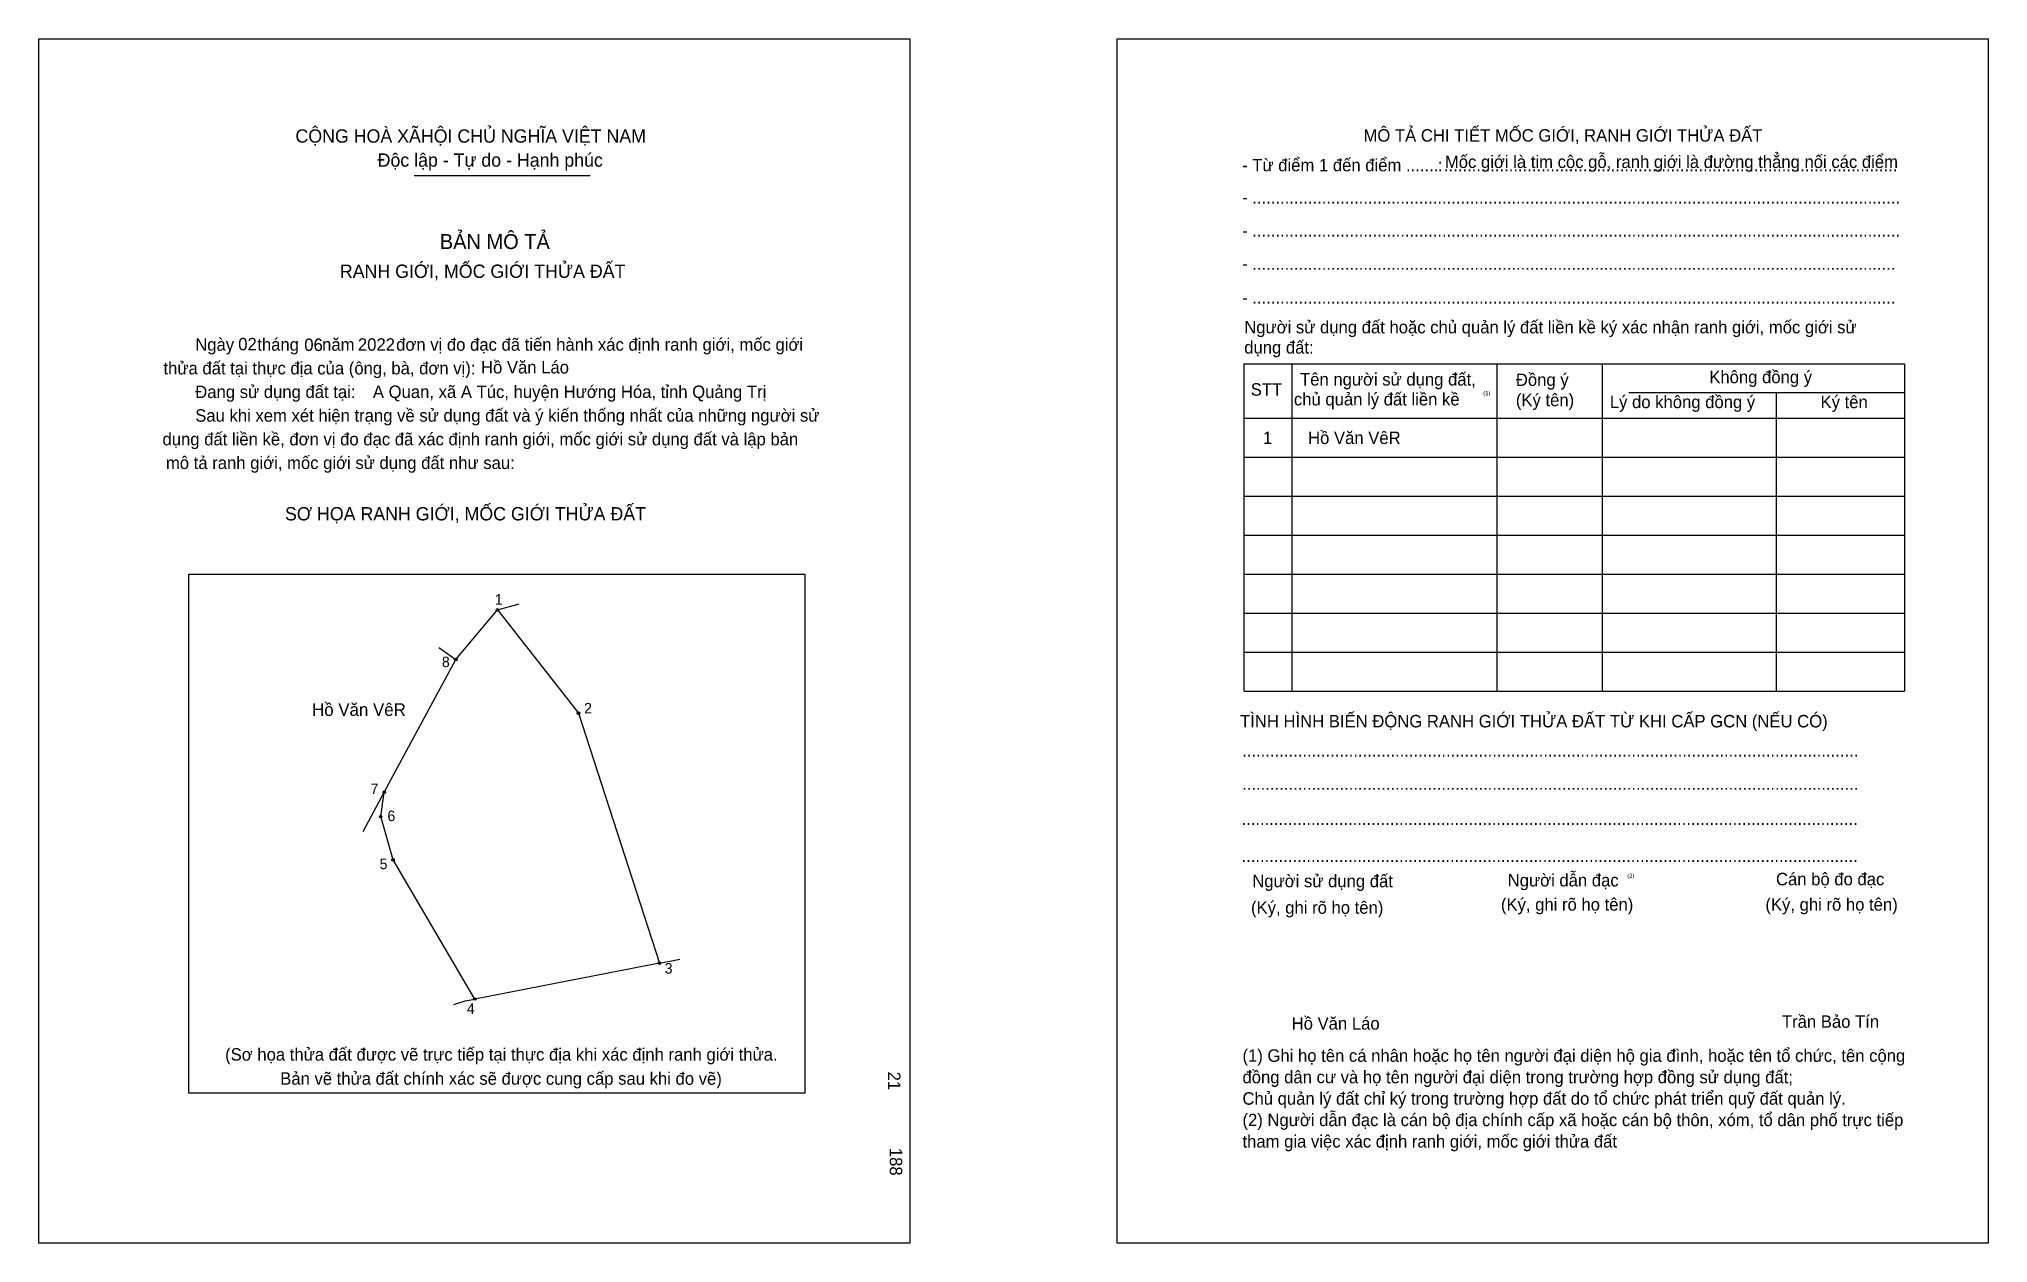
# Model space of a CAD drawing. Extents: x 547639 to 548128, y 1820953 to 1821255.
import ezdxf

# ---------------------------------------------------------------- set-up
doc = ezdxf.new("R2010")
doc.units = 0
for name, color, linetype in [('bmtKhungInTrang1', 7, 'Continuous'), ('bmtKhungInTrang2', 7, 'Continuous'), ('bmtNoiDung', 7, 'Continuous'), ('bmtTemplate', 7, 'Continuous'), ('CanhThua', 7, 'Continuous'), ('MocDinhThua', 7, 'Continuous'), ('RauThua', 7, 'Continuous'), ('SoHieuDinhThua', 7, 'Continuous'), ('TenChuLanCan', 7, 'Continuous')]:
    doc.layers.add(name, color=color, linetype=linetype)

msp = doc.modelspace()

# ---------------------------------------------------------------- linework, layer by layer
at = {"layer": 'bmtKhungInTrang1'}
msp.add_lwpolyline([(547639.38, 1821255.48), (547857.83, 1821255.48), (547857.83, 1820953.34), (547639.38, 1820953.34)], close=True, dxfattribs=at)
at = {"layer": 'bmtKhungInTrang2'}
msp.add_lwpolyline([(547909.92, 1821255.48), (548128.36, 1821255.48), (548128.36, 1820953.34), (547909.92, 1820953.34)], close=True, dxfattribs=at)
at = {"layer": 'bmtTemplate'}
for p, q in [((547733.51, 1821221.24), (547777.69, 1821221.24)), ((547953.74, 1821173.99), (547953.74, 1821091.85)), ((548005.13, 1821173.99), (548005.13, 1821091.85)), ((548031.56, 1821174.08), (548031.56, 1821091.85)), ((548107.45, 1821173.99), (548107.45, 1821091.85)), ((548038.27, 1821166.75), (548107.45, 1821166.75)), ((547941.76, 1821160.3), (548107.45, 1821160.3)), ((547941.76, 1821150.52), (548107.45, 1821150.52)), ((547941.76, 1821140.74), (548107.45, 1821140.74)), ((547941.76, 1821130.96), (548107.45, 1821130.96)), ((547941.76, 1821121.18), (548107.45, 1821121.18)), ((547941.76, 1821111.4), (548107.45, 1821111.4)), ((547941.76, 1821101.63), (548107.45, 1821101.63)), ((547941.76, 1821091.85), (548107.45, 1821091.85))]:
    msp.add_line(p, q, dxfattribs=at)
for points in [[(547941.65, 1821173.99), (548107.45, 1821173.99)], [(547941.65, 1821173.99), (547941.65, 1821091.85)], [(548075.2, 1821166.65), (548075.2, 1821091.85)]]:
    msp.add_lwpolyline(points, dxfattribs=at)
msp.add_lwpolyline([(547676.96, 1820990.97), (547676.96, 1821121.17), (547831.53, 1821121.17), (547831.53, 1820990.97)], close=True, dxfattribs=at)
at = {"layer": 'CanhThua'}
for p, q in [((547743.98, 1821099.77), (547754.38, 1821112.21)), ((547754.38, 1821112.21), (547774.75, 1821086.31)), ((547726.02, 1821066.49), (547743.98, 1821099.77)), ((547774.75, 1821086.31), (547795.03, 1821023.58)), ((547725.11, 1821060.35), (547726.02, 1821066.49)), ((547728.22, 1821049.51), (547725.11, 1821060.35)), ((547748.74, 1821014.57), (547728.22, 1821049.51)), ((547795.03, 1821023.58), (547748.74, 1821014.57))]:
    msp.add_line(p, q, dxfattribs=at)
at = {"layer": 'MocDinhThua'}
for centre in [(547754.38, 1821112.21), (547743.98, 1821099.77), (547774.75, 1821086.31), (547726.02, 1821066.49), (547725.11, 1821060.35), (547728.22, 1821049.51), (547795.03, 1821023.58), (547748.74, 1821014.57)]:
    msp.add_circle(centre, 0.317, dxfattribs=at)
at = {"layer": 'RauThua'}
for p, q in [((547754.38, 1821112.21), (547759.89, 1821113.74)), ((547739.69, 1821102.79), (547743.98, 1821099.77)), ((547720.69, 1821056.63), (547726.02, 1821066.49)), ((547795.03, 1821023.58), (547800.19, 1821024.59)), ((547743.42, 1821013.22), (547746.3, 1821014.09)), ((547746.3, 1821014.09), (547748.74, 1821014.57))]:
    msp.add_line(p, q, dxfattribs=at)

# ---------------------------------------------------------------- texts
at = {"layer": 'bmtNoiDung'}
for s, height, p in [('02', 3.126, (547689.37, 1821177.35)), ('06', 3.126, (547705.94, 1821177.18)), ('2022', 3.126, (547719.39, 1821177.25)), ('Hồ Văn Láo', 3.126, (547750.27, 1821171.54)), ('A Quan, xã A Túc, huyện Hướng Hóa, tỉnh Quảng Trị', 3.1256, (547723.15, 1821165.39)), ('1', 3.13, (547946.46, 1821153.84)), ('Hồ Văn VêR ', 3.1256, (547957.77, 1821153.84)), ('Hồ Văn Láo', 3.126, (547953.65, 1821006.89))]:
    msp.add_text(s, height=height, dxfattribs=at).set_placement(p)
for s, p in [('21', (547852.39, 1820996.35)), ('188', (547852.83, 1820977.22))]:
    msp.add_text(s, height=3.126, rotation=270, dxfattribs=at).set_placement(p)
at = {"layer": 'bmtTemplate'}
for s, height, p in [('CỘNG HOÀ XÃHỘI CHỦ NGHĨA VIỆT NAM', 3.3339, (547703.73, 1821229.46)), ('MÔ TẢ CHI TIẾT MỐC GIỚI, RANH GIỚI THỬA ĐẤT', 3.1244, (547971.68, 1821229.72)), ('Độc lập - Tự do - Hạnh phúc', 3.3339, (547724.34, 1821223.43)), ('Mốc giới là tim cộc gỗ, ranh giới là đường thẳng nối các điểm', 3.1244, (547992.11, 1821223.1)), ('- Từ điểm 1 đến điểm .......', 3.1244, (547941.23, 1821222.27)), (':', 3.12, (547990.32, 1821222.27)), ('..................................................................................................', 3.1244, (547991.86, 1821222.27)), ('- ............................................................................................................................................', 3.12438, (547941.23, 1821214.18)), ('BẢN MÔ TẢ', 3.751, (547739.95, 1821202.77)), ('- ............................................................................................................................................', 3.12438, (547941.23, 1821205.86)), ('RANH GIỚI, MỐC GIỚI THỬA ĐẤT', 3.3339, (547714.87, 1821195.53)), ('- ...........................................................................................................................................', 3.12438, (547941.23, 1821197.55)), ('- ...........................................................................................................................................', 3.12438, (547941.23, 1821189.05)), ('Người sử dụng đất hoặc chủ quản lý đất liền kề ký xác nhận ranh giới, mốc giới sử', 3.1244, (547941.76, 1821181.61)), ('Ngày     tháng     năm         đơn vị đo đạc đã tiến hành xác định ranh giới, mốc giới ', 3.1256, (547678.58, 1821177.25)), ('dụng đất:', 3.124, (547941.76, 1821176.53)), ('thửa đất tại thực địa của (ông, bà, đơn vị):', 3.1256, (547670.61, 1821171.31)), ('Đang sử dụng đất tại:', 3.1256, (547678.58, 1821165.38)), ('STT', 3.124, (547943.39, 1821165.97)), ('Tên người sử dụng đất,', 3.1244, (547955.76, 1821168.51)), ('Đồng ý', 3.124, (548009.91, 1821168.41)), ('Không đồng ý', 3.1244, (548058.43, 1821169.1)), ('Sau khi xem xét hiện trạng về sử dụng đất và ý kiến thống nhất của những người sử ', 3.1256, (547678.58, 1821159.44)), ('chủ quản lý đất liền kề', 3.1244, (547954.22, 1821163.52)), ('(1)', 1.042, (548001.74, 1821166.08)), ('(Ký tên)', 3.124, (548009.91, 1821163.33)), ('Lý do không đồng ý', 3.1244, (548033.48, 1821162.84)), ('Ký tên', 3.124, (548086.35, 1821162.84)), ('dụng đất liền kề, đơn vị đo đạc đã xác định ranh giới, mốc giới sử dụng đất và lập bản', 3.1256, (547670.37, 1821153.5)), ('mô tả ranh giới, mốc giới sử dụng đất như sau:', 3.1256, (547671.23, 1821147.57)), ('SƠ HỌA RANH GIỚI, MỐC GIỚI THỬA ĐẤT', 3.3339, (547701.1, 1821134.67)), ('TÌNH HÌNH BIẾN ĐỘNG RANH GIỚI THỬA ĐẤT TỪ KHI CẤP GCN (NẾU CÓ)', 3.1244, (547940.7, 1821082.73)), ('.....................................................................................................................................', 3.12906, (547941.23, 1821075.38)), ('.....................................................................................................................................', 3.12906, (547941.23, 1821067.07)), ('.....................................................................................................................................', 3.12906, (547941.07, 1821058.26)), ('.....................................................................................................................................', 3.12906, (547941.07, 1821048.98)), ('Người sử dụng đất', 3.1244, (547943.78, 1821042.62)), ('Người dẫn đạc', 3.1244, (548007.86, 1821042.82)), ('(2)', 1.042, (548037.87, 1821044.97)), ('Cán bộ đo đạc', 3.1244, (548075.17, 1821043.11)), ('(Ký, ghi rõ họ tên)', 3.1244, (547943.46, 1821035.97)), ('(Ký, ghi rõ họ tên)', 3.1244, (548006.16, 1821036.75)), ('(Ký, ghi rõ họ tên)', 3.1244, (548072.51, 1821036.75)), ('Trần Bảo Tín', 3.1244, (548076.66, 1821007.35)), ('(Sơ họa thửa đất được vẽ trực tiếp tại thực địa khi xác định ranh giới thửa.', 3.1256, (547686.08, 1820999.11)), ('(1) Ghi họ tên cá nhân hoặc họ tên người đại diện hộ gia đình, hoặc tên tổ chức, tên cộng', 3.1244, (547941.32, 1820998.81)), ('đồng dân cư và họ tên người đại diện trong trường hợp đồng sử dụng đất;', 3.1244, (547941.32, 1820993.43)), ('Bản vẽ thửa đất chính xác sẽ được cung cấp sau khi đo vẽ)', 3.1256, (547699.9, 1820993.06)), ('Chủ quản lý đất chỉ ký trong trường hợp đất do tổ chức phát triển quỹ đất quản lý.', 3.1244, (547941.32, 1820988.05)), ('(2) Người dẫn đạc là cán bộ địa chính cấp xã hoặc cán bộ thôn, xóm, tổ dân phố trực tiếp', 3.1244, (547941.32, 1820982.67)), ('tham gia việc xác định ranh giới, mốc giới thửa đất', 3.1244, (547941.32, 1820977.29))]:
    msp.add_text(s, height=height, dxfattribs=at).set_placement(p)
at = {"layer": 'SoHieuDinhThua'}
for s, p in [('1', (547753.73, 1821113.53)), ('8', (547740.47, 1821097.85)), ('2', (547776.15, 1821086.23)), ('7', (547722.57, 1821066)), ('6', (547726.8, 1821059.21)), ('5', (547724.84, 1821047.15)), ('3', (547796.36, 1821020.93)), ('4', (547746.72, 1821010.85))]:
    msp.add_text(s, height=2.64, dxfattribs=at).set_placement(p)
at = {"layer": 'TenChuLanCan'}
msp.add_text('Hồ Văn VêR', height=3.165, dxfattribs=at).set_placement((547707.89, 1821085.61))

doc.saveas('drawing.dxf')
